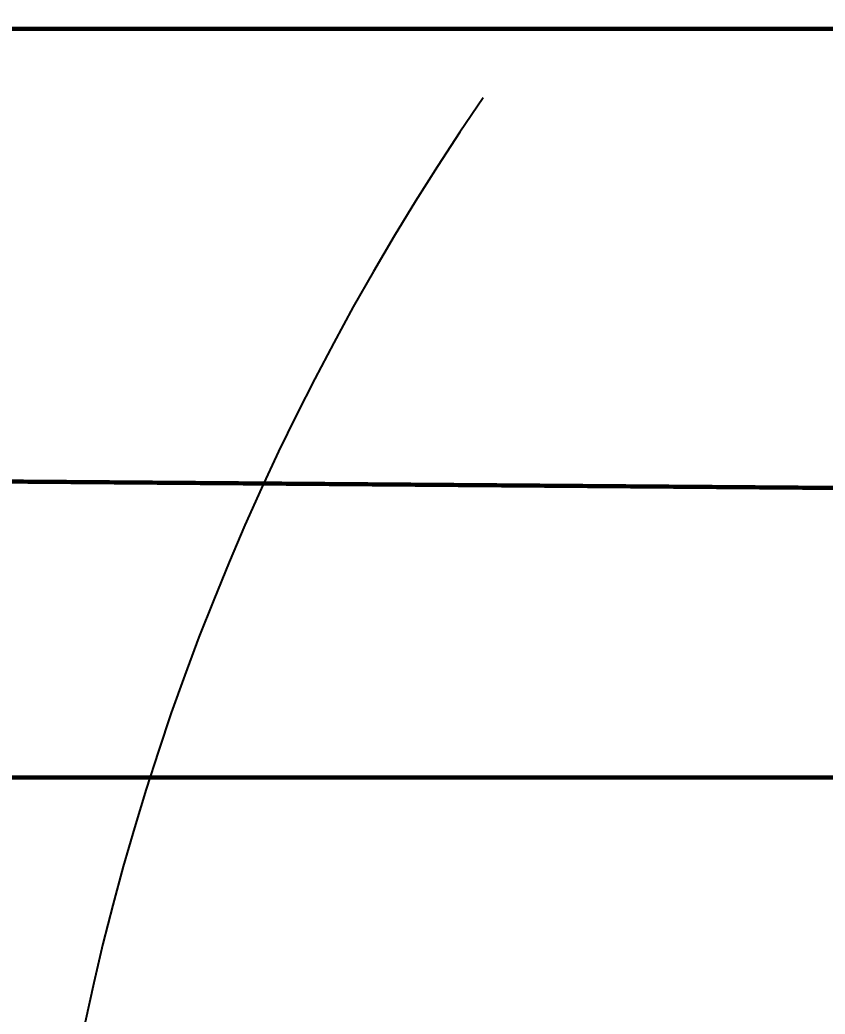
# Model space of a CAD drawing. Header units: millimetres. Extents: x -37020 to 35906, y -101 to 52234.
# Drawn here: x 0.934 to 2.807, y 320.557 to 322.868 of the extents above; entities that cross this region are included whole.
import ezdxf

# ---------------------------------------------------------------- set-up
doc = ezdxf.new("R2010")
doc.units = ezdxf.units.MM
doc.header["$PDMODE"] = 35
doc.header["$PDSIZE"] = 1
doc.linetypes.add('TRAZO_Y_PUNTO2', pattern=[12.7, 6.35, -3.175, 0, -3.175])
doc.layers.add('Catenaria', color=2, linetype='Continuous')
doc.layers.add('ME-RIELES', color=240, linetype='TRAZO_Y_PUNTO2')
doc.styles.add('Romans', font='romans.shx', dxfattribs={"width": 0.8})
doc.styles.get("Standard").update_dxf_attribs({"font": 'arial.ttf'})
doc.dimstyles.get("Standard").update_dxf_attribs({"dimtxt": 0.18, "dimasz": 0.18, "dimexe": 0.18, "dimexo": 0.0625, "dimgap": 0.09, "dimtad": 0, "dimtih": 1, "dimtoh": 1, "dimdec": 4, "dimzin": 0, "dimdsep": 46, "dimtxsty": 'Standard', "dimcen": 0.09, "dimadec": 0, "dimazin": 0, "dimtfac": 1, "dimtdec": 4, "dimtofl": 0, "dimtmove": 0, "dimatfit": 3, "dimfxl": 1, "dimtolj": 1, "dimtzin": 0, "dimarcsym": 0})

# ---------------------------------------------------------------- blocks, each defined once
blk = doc.blocks.new('A$C60C7134E')
at = {"layer": 'Catenaria', "color": 252, "linetype": 'Continuous', "ltscale": 7}
blk.add_arc((-2.7615, 1.7023), 5.9715, 299.50472, 357.1937, dxfattribs=at)
blk = doc.blocks.new('*D249')
at = {"layer": 'Defpoints', "color": 0, "transparency": 16777216}
for p in [(-13.0402, 322.0038), (8.2825, 319.8248), (8.2564, 319.5701)]:
    blk.add_point(p, dxfattribs=at)
at = {"layer": 'Catenaria', "color": 3, "linetype": 'Continuous', "transparency": 16777216, "insert": (-1.8694, 320.9818), "char_height": 0.5, "attachment_point": 5, "rotation": 354.1653, "style": 'Romans'}
blk.add_mtext('\\A1;21.43', dxfattribs=at)

msp = doc.modelspace()

# ---------------------------------------------------------------- linework, layer by layer
at = {"layer": 'Catenaria', "color": 90, "ltscale": 0.1, "const_width": 0.01, "elevation": -11.48}
msp.add_lwpolyline([(35.4748, 322.1038), (3.6992, 321.7735), (-52.4617, 322.2083), (-107.4143, 322.1219), (-158.8467, 322.1789), (-218.1735, 322.0931), (-282.0546, 322.1683), (-282.0546, 322.1683), (-342.3177, 318.8864)], dxfattribs=at)
at = {"layer": 'ME-RIELES', "color": 8, "ltscale": 0.1, "const_width": 0.01}
for points in [[(-342.2865, 322.8635), (59.3197, 322.8449)], [(-342.2865, 321.123), (59.3197, 321.1045)]]:
    msp.add_lwpolyline(points, dxfattribs=at)

# ---------------------------------------------------------------- block references
at = {"layer": 'Catenaria', "color": 52, "ltscale": 0.1, "true_color": 0xc8c92d, "rotation": 205.8865070899042}
msp.add_blockref('A$C60C7134E', (3.6992, 319.6213, -11.48), dxfattribs=at)

# ---------------------------------------------------------------- dimensions: what is measured, and where the dimension line sits
at = {"layer": 'Catenaria', "linetype": 'Continuous'}
dim = msp.add_linear_dim(base=(8.2564, 319.5701), p1=(-13.0402, 322.0038), p2=(8.2825, 319.8248, -11.48), angle=354.1653, dimstyle='Standard', override={"dimscale": 0.1, "dimtxt": 5, "dimasz": 2.5, "dimexe": 1, "dimexo": 1, "dimgap": 1.25, "dimtad": 1, "dimtih": 0, "dimtoh": 0, "dimdec": 2, "dimzin": 1, "dimtxsty": 'Romans', "dimcen": 1, "dimse1": 1, "dimse2": 1, "dimsd1": 1, "dimsd2": 1, "dimclrd": 2, "dimclre": 1, "dimclrt": 3, "dimaunit": 1, "dimadec": 3, "dimtdec": 2, "dimtix": 1, "dimtofl": 1, "dimatfit": 0, "dimtzin": 8}, dxfattribs=at)
dim.commit()
dim.dimension.update_dxf_attribs({"geometry": '*D249', "text_midpoint": (-1.9075, 320.6087), "dimtype": 161})

doc.saveas('drawing.dxf')
